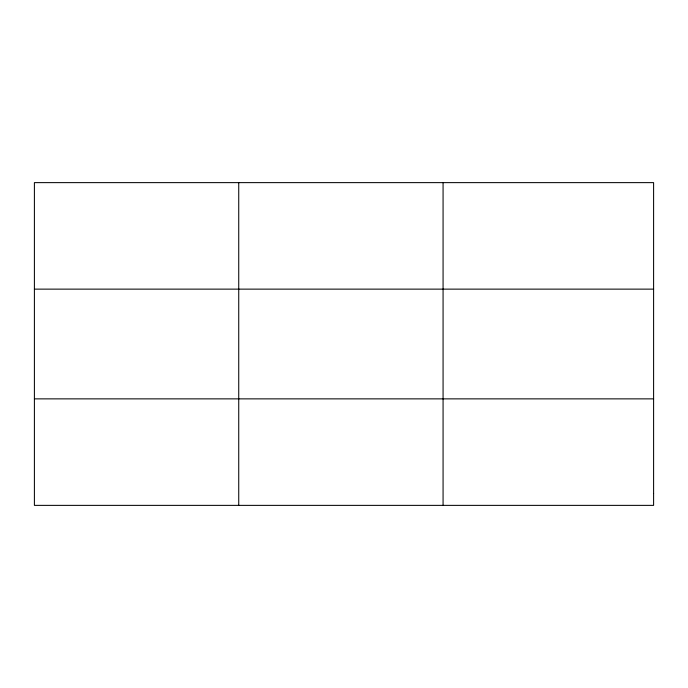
<?xml version="1.0" encoding="UTF-8"?>
<svg xmlns="http://www.w3.org/2000/svg" width="688" height="688" viewBox="0 0 688 688"><rect width="100%" height="100%" fill="white"/><g stroke="black" fill="none" stroke-linecap="round" stroke-linejoin="round"><path stroke-width="1.03" d="M238.736 505.37L238.736 182.63M443.072 505.37L443.072 182.63M34.4 289.132L653.6 289.132M34.4 398.868L653.6 398.868M653.6 493.537L653.6 505.37L34.4 505.37L34.4 182.63L653.6 182.63L653.6 493.537"/></g></svg>
